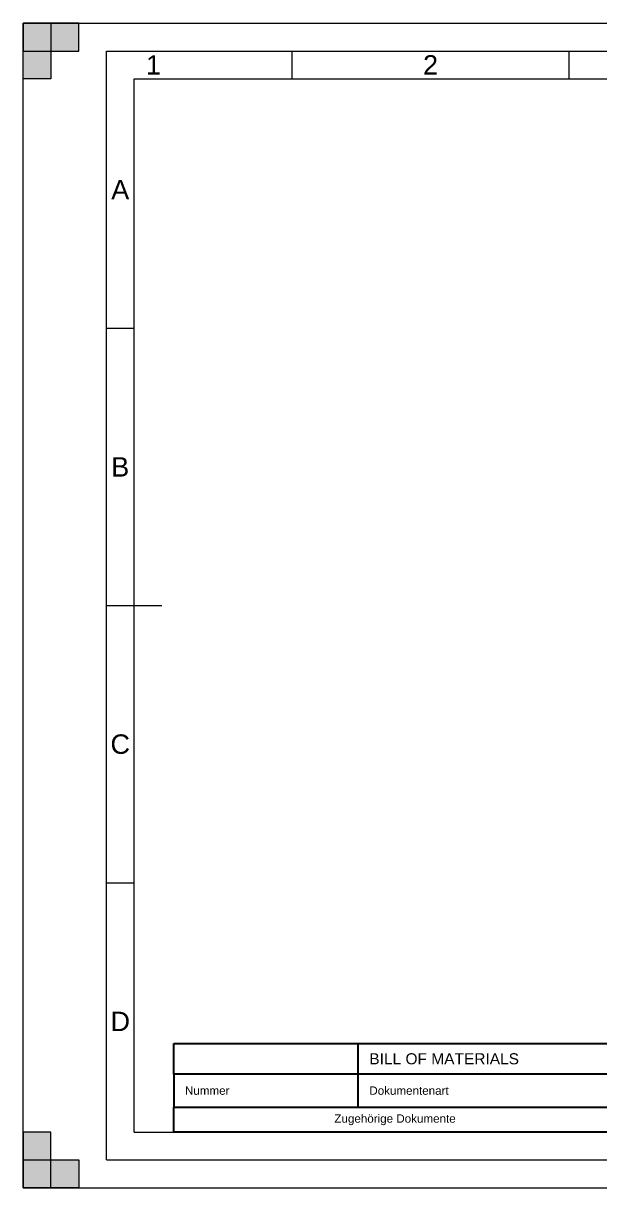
# Paper-space layout 'A4 - Landscape' of a CAD drawing. Header units: millimetres. Extents: x 0 to 297, y 0 to 210.
# Drawn here: x 0 to 104, y 0 to 210 of the extents above; entities that cross this region are included whole.
import ezdxf
from ezdxf.enums import TextEntityAlignment as Align

# ---------------------------------------------------------------- set-up
doc = ezdxf.new("R2010")
doc.units = ezdxf.units.MM
for name, color, linetype, lineweight in [('CDL_FRAME', 7, 'Continuous', 18), ('CDL_FRAME_GREEN', 3, 'Continuous', 18), ('CDL_FRAME_RED', 1, 'Continuous', 18), ('CDL_FRAME_YELLOW', 2, 'Continuous', 18)]:
    doc.layers.add(name, color=color, linetype=linetype, lineweight=lineweight)
for name, color, linetype in [('CDL_LANGUAGE_DE', 3, 'Continuous'), ('CDL_TITLE_BLOCK', 7, 'Continuous'), ('CDL_TITLE_BLOCK_GREEN', 3, 'Continuous')]:
    doc.layers.add(name, color=color, linetype=linetype)
doc.styles.add('RHI-CD2012', font='arial.ttf', dxfattribs={"height": 3})
doc.styles.add('RHI_BORDER', font='arial.ttf')
doc.styles.add('RHI_HEADER2017-H2', font='arial.ttf', dxfattribs={"height": 2})

# ---------------------------------------------------------------- blocks, each defined once
blk = doc.blocks.new('CDB_Additional Documents - Single line')
at = {"layer": 'CDL_TITLE_BLOCK_GREEN'}
blk.add_line((33.27, 0), (33.27, 5.5), dxfattribs=at)
blk.add_lwpolyline([(0, 5.5), (79.82, 5.5), (79.82, 0), (0, 0)], close=True, dxfattribs=at)
at = {"style": 'RHI_HEADER2017-H2'}
blk.add_attdef('TYPE', text='', height=2, dxfattribs=at).set_placement((35.27, 2.75), align=Align.MIDDLE_LEFT)
at = {"layer": 'CDL_TITLE_BLOCK', "style": 'RHI_HEADER2017-H2'}
blk.add_attdef('NUMBER', text='', height=2, dxfattribs=at).set_placement((2, 2.75), align=Align.MIDDLE_LEFT)
blk = doc.blocks.new('CDB_Addintional documents')
at = {"layer": 'CDL_TITLE_BLOCK'}
blk.add_line((-46.55, 4.5), (-46.55, 10.5), dxfattribs=at)
for points in [[(0, 10.5), (-79.82, 10.5), (-79.82, 4.5), (0, 4.5)], [(-79.82, 4.5), (0, 4.5), (0, 0), (-79.82, 0)]]:
    blk.add_lwpolyline(points, close=True, dxfattribs=at)
at = {"layer": 'CDL_LANGUAGE_DE', "char_height": 1.5, "line_spacing_factor": 0.88, "style": 'RHI-CD2012'}
for s, insert, attachment_point in [('Nummer', (-77.82, 7.5), 4), ('Zugehörige Dokumente', (-39.91, 2.25), 5)]:
    blk.add_mtext(s, dxfattribs=dict(at, insert=insert, attachment_point=attachment_point))
at = {"layer": 'CDL_LANGUAGE_DE', "insert": (-44.55, 7.5), "char_height": 1.5, "width": 31.3227, "attachment_point": 4, "style": 'RHI-CD2012'}
blk.add_mtext('Dokumentenart', dxfattribs=at)
blk = doc.blocks.new('LANDSCAPE_DINA4_FRAME_REV03_ISO5457')
at = {"layer": 'CDL_FRAME_GREEN'}
h = blk.add_hatch(color=256, dxfattribs=at)
h.dxf.hatch_style = 1
h.paths.add_polyline_path([(5, 210), (0, 210), (0, 205), (5, 205)])
h = blk.add_hatch(color=256, dxfattribs=at)
h.dxf.hatch_style = 1
h.paths.add_polyline_path([(5, 205), (10, 205), (10, 210), (5, 210)])
h = blk.add_hatch(color=256, dxfattribs=at)
h.dxf.hatch_style = 1
h.paths.add_polyline_path([(5, 205), (0, 205), (0, 200), (5, 200)])
h = blk.add_hatch(color=256, dxfattribs=at)
h.dxf.hatch_style = 1
h.paths.add_polyline_path([(5, 5), (0, 5), (0, 10), (5, 10)])
h = blk.add_hatch(color=256, dxfattribs=at)
h.dxf.hatch_style = 1
h.paths.add_polyline_path([(5, 0), (0, 0), (0, 5), (5, 5)])
h = blk.add_hatch(color=256, dxfattribs=at)
h.dxf.hatch_style = 1
h.paths.add_polyline_path([(5, 5), (10, 5), (10, 0), (5, 0)])
at = {"layer": 'CDL_FRAME', "linetype": 'Continuous'}
for p, q in [((20, 200), (287, 200)), ((20, 10), (20, 200)), ((15, 105), (25, 105)), ((20, 10), (287, 10))]:
    blk.add_line(p, q, dxfattribs=at)
at = {"layer": 'CDL_FRAME_GREEN', "linetype": 'Continuous'}
for p, q in [((0, 210), (297, 210)), ((0, 0), (0, 210)), ((0, 0), (297, 0))]:
    blk.add_line(p, q, dxfattribs=at)
at = {"layer": 'CDL_FRAME_GREEN'}
for points in [[(5, 200), (0, 200), (0, 210), (5, 210)], [(0, 205), (10, 205), (10, 210), (0, 210)], [(5, 10), (0, 10), (0, 0), (5, 0)], [(0, 5), (10, 5), (10, 0), (0, 0)]]:
    blk.add_lwpolyline(points, close=True, dxfattribs=at)
at = {"layer": 'CDL_FRAME_RED', "linetype": 'Continuous'}
for p, q in [((15, 5), (15, 205)), ((15, 205), (292, 205)), ((15, 5), (292, 5))]:
    blk.add_line(p, q, dxfattribs=at)
at = {"layer": 'CDL_FRAME_YELLOW', "linetype": 'Continuous'}
for p, q in [((48.5, 200), (48.5, 205)), ((98.5, 200), (98.5, 205)), ((15, 155), (20, 155)), ((15, 55), (20, 55))]:
    blk.add_line(p, q, dxfattribs=at)
at = {"layer": 'CDL_FRAME_GREEN', "linetype": 'Continuous', "style": 'RHI_BORDER'}
for s, p in [('1', (23.5, 202.5)), ('2', (73.5, 202.5)), ('A', (17.5, 180)), ('B', (17.5, 130)), ('C', (17.5, 80)), ('D', (17.5, 30))]:
    blk.add_text(s, height=3.5, dxfattribs=at).set_placement(p, align=Align.MIDDLE_CENTER)

psp = doc.layouts.new('A4 - Landscape')

# ---------------------------------------------------------------- block references
at = {"layer": 'CDL_TITLE_BLOCK', "lineweight": 0}
psp.add_blockref('LANDSCAPE_DINA4_FRAME_REV03_ISO5457', (0, 0), dxfattribs=at)
at = {"layer": 'CDL_TITLE_BLOCK'}
psp.add_blockref('CDB_Additional Documents - Single line', (27.18, 20.5), dxfattribs=at).add_auto_attribs({'TYPE': 'BILL OF MATERIALS'})
psp.add_blockref('CDB_Addintional documents', (107, 10), dxfattribs=at)

doc.saveas('drawing.dxf')
